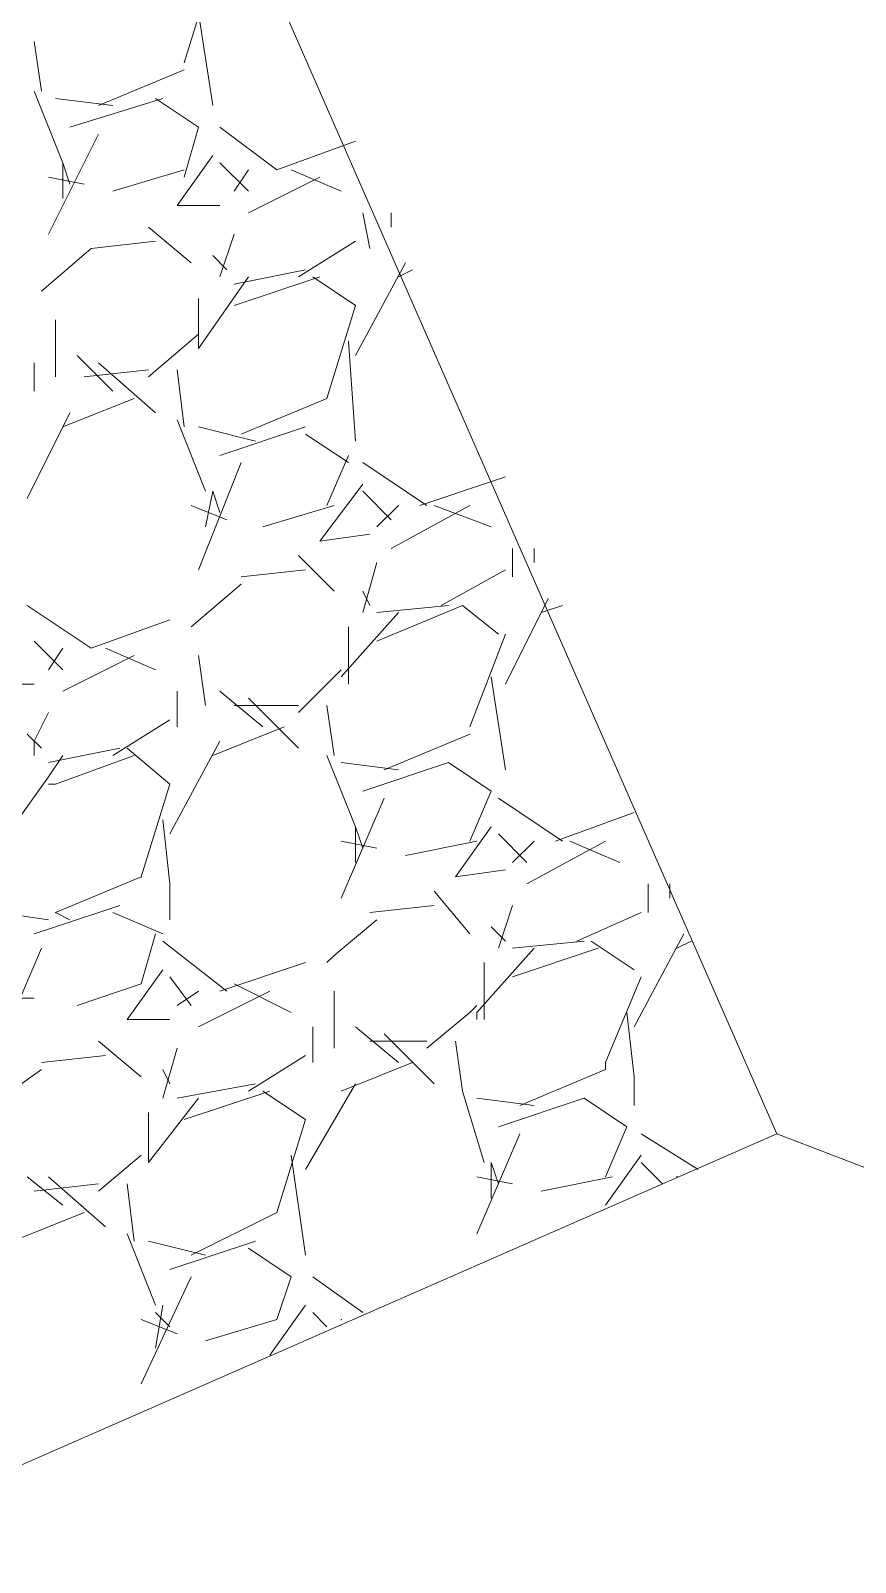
# Model space of a CAD drawing. Header units: metres. Extents: x 535356 to 535753, y 1836468 to 1836744.
# Drawn here: x 535502.045 to 535503.2, y 1836624.91 to 1836627.055 of the extents above; entities that cross this region are included whole.
import ezdxf

# ---------------------------------------------------------------- set-up
doc = ezdxf.new("R2010")
doc.units = ezdxf.units.M
doc.header["$MEASUREMENT"] = 0
doc.layers.add('Level 42', color=1, linetype='Continuous', lineweight=0)

msp = doc.modelspace()

# ---------------------------------------------------------------- linework, layer by layer
at = {"layer": 'Level 42', "color": 7, "linetype": 'Continuous', "lineweight": 0}
for p, q in [((535503.09, 1836625.51), (535500.52, 1836631.37)), ((535503.09, 1836625.51), (535500.52, 1836631.37)), ((535502.3, 1836627.14), (535502.26, 1836627.01)), ((535502.3, 1836627.14), (535502.26, 1836627.01)), ((535502.28, 1836627.08), (535502.3, 1836626.95)), ((535502.28, 1836627.08), (535502.3, 1836626.95)), ((535502.06, 1836626.97), (535502.05, 1836627.04)), ((535502.06, 1836626.97), (535502.05, 1836627.04)), ((535502.26, 1836627), (535502.14, 1836626.95)), ((535502.26, 1836627), (535502.14, 1836626.95)), ((535502.09, 1836626.87), (535502.05, 1836626.97)), ((535502.09, 1836626.87), (535502.05, 1836626.97)), ((535502.16, 1836626.95), (535502.08, 1836626.96)), ((535502.16, 1836626.95), (535502.08, 1836626.96)), ((535502.23, 1836626.96), (535502.1, 1836626.92)), ((535502.23, 1836626.96), (535502.1, 1836626.92)), ((535502.28, 1836626.92), (535502.22, 1836626.96)), ((535502.28, 1836626.92), (535502.22, 1836626.96)), ((535502.07, 1836626.77), (535502.14, 1836626.91)), ((535502.07, 1836626.77), (535502.14, 1836626.91)), ((535502.26, 1836626.85), (535502.28, 1836626.92)), ((535502.26, 1836626.85), (535502.28, 1836626.92)), ((535502.31, 1836626.92), (535502.39, 1836626.86)), ((535502.31, 1836626.92), (535502.39, 1836626.86)), ((535502.39, 1836626.86), (535502.5, 1836626.9)), ((535502.39, 1836626.86), (535502.5, 1836626.9)), ((535502.09, 1836626.87), (535502.09, 1836626.82)), ((535502.09, 1836626.87), (535502.1, 1836626.84)), ((535502.09, 1836626.87), (535502.09, 1836626.82)), ((535502.09, 1836626.87), (535502.1, 1836626.84)), ((535502.3, 1836626.88), (535502.25, 1836626.81)), ((535502.3, 1836626.88), (535502.25, 1836626.81)), ((535502.35, 1836626.83), (535502.31, 1836626.87)), ((535502.35, 1836626.83), (535502.31, 1836626.87)), ((535502.07, 1836626.85), (535502.12, 1836626.84)), ((535502.07, 1836626.85), (535502.12, 1836626.84)), ((535502.16, 1836626.83), (535502.26, 1836626.86)), ((535502.16, 1836626.83), (535502.26, 1836626.86)), ((535502.33, 1836626.83), (535502.35, 1836626.86)), ((535502.33, 1836626.83), (535502.35, 1836626.86)), ((535502.35, 1836626.8), (535502.45, 1836626.85)), ((535502.35, 1836626.8), (535502.45, 1836626.85)), ((535502.41, 1836626.86), (535502.48, 1836626.83)), ((535502.41, 1836626.86), (535502.48, 1836626.83)), ((535502.25, 1836626.81), (535502.31, 1836626.81)), ((535502.25, 1836626.81), (535502.31, 1836626.81)), ((535502.51, 1836626.8), (535502.52, 1836626.75)), ((535502.51, 1836626.8), (535502.52, 1836626.75)), ((535502.55, 1836626.8), (535502.55, 1836626.78)), ((535502.55, 1836626.8), (535502.55, 1836626.78)), ((535502.27, 1836626.73), (535502.21, 1836626.78)), ((535502.27, 1836626.73), (535502.21, 1836626.78)), ((535502.22, 1836626.76), (535502.13, 1836626.75)), ((535502.22, 1836626.76), (535502.13, 1836626.75)), ((535502.31, 1836626.71), (535502.33, 1836626.77)), ((535502.31, 1836626.71), (535502.33, 1836626.77)), ((535502.42, 1836626.71), (535502.5, 1836626.76)), ((535502.42, 1836626.71), (535502.5, 1836626.76)), ((535502.13, 1836626.75), (535502.06, 1836626.69)), ((535502.13, 1836626.75), (535502.06, 1836626.69)), ((535502.3, 1836626.74), (535502.32, 1836626.72)), ((535502.3, 1836626.74), (535502.32, 1836626.72)), ((535502.33, 1836626.7), (535502.43, 1836626.72)), ((535502.33, 1836626.7), (535502.43, 1836626.72)), ((535502.57, 1836626.73), (535502.5, 1836626.6)), ((535502.57, 1836626.73), (535502.5, 1836626.6)), ((535502.58, 1836626.72), (535502.56, 1836626.71)), ((535502.58, 1836626.72), (535502.56, 1836626.71)), ((535502.28, 1836626.61), (535502.35, 1836626.71)), ((535502.28, 1836626.61), (535502.35, 1836626.71)), ((535502.33, 1836626.67), (535502.45, 1836626.71)), ((535502.33, 1836626.67), (535502.45, 1836626.71)), ((535502.33, 1836626.67), (535502.45, 1836626.71)), ((535502.33, 1836626.67), (535502.45, 1836626.71)), ((535502.44, 1836626.71), (535502.5, 1836626.67)), ((535502.44, 1836626.71), (535502.5, 1836626.67)), ((535502.28, 1836626.68), (535502.28, 1836626.61)), ((535502.28, 1836626.68), (535502.28, 1836626.61)), ((535502.08, 1836626.65), (535502.08, 1836626.57)), ((535502.08, 1836626.65), (535502.08, 1836626.57)), ((535502.5, 1836626.67), (535502.46, 1836626.54)), ((535502.5, 1836626.67), (535502.46, 1836626.54)), ((535502.28, 1836626.63), (535502.21, 1836626.57)), ((535502.28, 1836626.63), (535502.21, 1836626.57)), ((535502.49, 1836626.62), (535502.5, 1836626.48)), ((535502.49, 1836626.62), (535502.5, 1836626.48)), ((535502.05, 1836626.59), (535502.05, 1836626.55)), ((535502.05, 1836626.59), (535502.05, 1836626.55)), ((535502.16, 1836626.55), (535502.11, 1836626.6)), ((535502.16, 1836626.55), (535502.11, 1836626.6)), ((535502.22, 1836626.52), (535502.14, 1836626.59)), ((535502.22, 1836626.52), (535502.14, 1836626.59)), ((535502.21, 1836626.58), (535502.12, 1836626.57)), ((535502.21, 1836626.58), (535502.12, 1836626.57)), ((535502.26, 1836626.5), (535502.25, 1836626.58)), ((535502.26, 1836626.5), (535502.25, 1836626.58)), ((535502.19, 1836626.54), (535502.09, 1836626.5)), ((535502.19, 1836626.54), (535502.09, 1836626.5)), ((535502.46, 1836626.54), (535502.34, 1836626.49)), ((535502.46, 1836626.54), (535502.34, 1836626.49)), ((535502.1, 1836626.52), (535502.04, 1836626.4)), ((535502.1, 1836626.52), (535502.04, 1836626.4)), ((535502.29, 1836626.41), (535502.25, 1836626.51)), ((535502.29, 1836626.41), (535502.25, 1836626.51)), ((535502.36, 1836626.48), (535502.28, 1836626.5)), ((535502.36, 1836626.48), (535502.28, 1836626.5)), ((535502.43, 1836626.5), (535502.31, 1836626.46)), ((535502.43, 1836626.5), (535502.31, 1836626.46)), ((535502.49, 1836626.45), (535502.43, 1836626.49)), ((535502.49, 1836626.45), (535502.43, 1836626.49)), ((535502.46, 1836626.39), (535502.49, 1836626.46)), ((535502.46, 1836626.39), (535502.49, 1836626.46)), ((535502.28, 1836626.3), (535502.34, 1836626.45)), ((535502.28, 1836626.3), (535502.34, 1836626.45)), ((535502.51, 1836626.45), (535502.6, 1836626.39)), ((535502.51, 1836626.45), (535502.6, 1836626.39)), ((535502.51, 1836626.42), (535502.45, 1836626.34)), ((535502.51, 1836626.42), (535502.45, 1836626.34)), ((535502.59, 1836626.39), (535502.71, 1836626.43)), ((535502.59, 1836626.39), (535502.71, 1836626.43)), ((535502.3, 1836626.41), (535502.29, 1836626.36)), ((535502.3, 1836626.41), (535502.29, 1836626.36)), ((535502.3, 1836626.41), (535502.31, 1836626.38)), ((535502.3, 1836626.41), (535502.31, 1836626.38)), ((535502.55, 1836626.37), (535502.51, 1836626.41)), ((535502.55, 1836626.37), (535502.51, 1836626.41)), ((535502.27, 1836626.39), (535502.32, 1836626.37)), ((535502.27, 1836626.39), (535502.32, 1836626.37)), ((535502.37, 1836626.36), (535502.47, 1836626.39)), ((535502.37, 1836626.36), (535502.47, 1836626.39)), ((535502.53, 1836626.36), (535502.56, 1836626.39)), ((535502.53, 1836626.36), (535502.56, 1836626.39)), ((535502.55, 1836626.33), (535502.66, 1836626.39)), ((535502.55, 1836626.33), (535502.66, 1836626.39)), ((535502.61, 1836626.39), (535502.69, 1836626.36)), ((535502.61, 1836626.39), (535502.69, 1836626.36)), ((535502.45, 1836626.34), (535502.52, 1836626.35)), ((535502.45, 1836626.34), (535502.52, 1836626.35)), ((535502.72, 1836626.33), (535502.72, 1836626.29)), ((535502.72, 1836626.33), (535502.72, 1836626.29)), ((535502.75, 1836626.33), (535502.75, 1836626.31)), ((535502.75, 1836626.33), (535502.75, 1836626.31)), ((535502.47, 1836626.27), (535502.42, 1836626.32)), ((535502.47, 1836626.27), (535502.42, 1836626.32)), ((535502.51, 1836626.24), (535502.53, 1836626.31)), ((535502.51, 1836626.24), (535502.53, 1836626.31)), ((535502.43, 1836626.3), (535502.34, 1836626.29)), ((535502.43, 1836626.3), (535502.34, 1836626.29)), ((535502.62, 1836626.25), (535502.71, 1836626.3)), ((535502.62, 1836626.25), (535502.71, 1836626.3)), ((535502.34, 1836626.28), (535502.27, 1836626.22)), ((535502.34, 1836626.28), (535502.27, 1836626.22)), ((535502.51, 1836626.27), (535502.52, 1836626.25)), ((535502.51, 1836626.27), (535502.52, 1836626.25)), ((535502.04, 1836626.25), (535502.13, 1836626.19)), ((535502.04, 1836626.25), (535502.13, 1836626.19)), ((535502.53, 1836626.24), (535502.63, 1836626.25)), ((535502.53, 1836626.2), (535502.65, 1836626.25)), ((535502.53, 1836626.2), (535502.65, 1836626.25)), ((535502.53, 1836626.24), (535502.63, 1836626.25)), ((535502.53, 1836626.2), (535502.65, 1836626.25)), ((535502.53, 1836626.2), (535502.65, 1836626.25)), ((535502.65, 1836626.25), (535502.7, 1836626.21)), ((535502.65, 1836626.25), (535502.7, 1836626.21)), ((535502.77, 1836626.26), (535502.71, 1836626.14)), ((535502.77, 1836626.26), (535502.71, 1836626.14)), ((535502.79, 1836626.25), (535502.76, 1836626.24)), ((535502.79, 1836626.25), (535502.76, 1836626.24)), ((535502.13, 1836626.19), (535502.24, 1836626.23)), ((535502.13, 1836626.19), (535502.24, 1836626.23)), ((535502.48, 1836626.15), (535502.56, 1836626.24)), ((535502.48, 1836626.15), (535502.56, 1836626.24)), ((535502.09, 1836626.16), (535502.05, 1836626.2)), ((535502.09, 1836626.16), (535502.05, 1836626.2)), ((535502.49, 1836626.22), (535502.49, 1836626.14)), ((535502.49, 1836626.22), (535502.49, 1836626.14)), ((535502.71, 1836626.21), (535502.66, 1836626.08)), ((535502.71, 1836626.21), (535502.66, 1836626.08)), ((535502.07, 1836626.16), (535502.09, 1836626.19)), ((535502.07, 1836626.16), (535502.09, 1836626.19)), ((535502.09, 1836626.13), (535502.19, 1836626.18)), ((535502.09, 1836626.13), (535502.19, 1836626.18)), ((535502.15, 1836626.19), (535502.22, 1836626.16)), ((535502.15, 1836626.19), (535502.22, 1836626.16)), ((535502.28, 1836626.18), (535502.29, 1836626.11)), ((535502.28, 1836626.18), (535502.29, 1836626.11)), ((535502.48, 1836626.16), (535502.42, 1836626.1)), ((535502.48, 1836626.16), (535502.42, 1836626.1)), ((535502.02, 1836626.14), (535502.05, 1836626.14)), ((535502.02, 1836626.14), (535502.05, 1836626.14)), ((535502.69, 1836626.15), (535502.71, 1836626.02)), ((535502.69, 1836626.15), (535502.71, 1836626.02)), ((535502.25, 1836626.13), (535502.25, 1836626.08)), ((535502.25, 1836626.13), (535502.25, 1836626.08)), ((535502.37, 1836626.08), (535502.31, 1836626.13)), ((535502.37, 1836626.08), (535502.31, 1836626.13)), ((535502.42, 1836626.05), (535502.35, 1836626.12)), ((535502.42, 1836626.05), (535502.35, 1836626.12)), ((535502.05, 1836626.06), (535502.07, 1836626.1)), ((535502.05, 1836626.06), (535502.07, 1836626.1)), ((535502.42, 1836626.11), (535502.33, 1836626.11)), ((535502.42, 1836626.11), (535502.33, 1836626.11)), ((535502.47, 1836626.04), (535502.46, 1836626.11)), ((535502.47, 1836626.04), (535502.46, 1836626.11)), ((535502.16, 1836626.04), (535502.24, 1836626.09)), ((535502.16, 1836626.04), (535502.24, 1836626.09)), ((535502.4, 1836626.08), (535502.3, 1836626.04)), ((535502.4, 1836626.08), (535502.3, 1836626.04)), ((535502.04, 1836626.07), (535502.06, 1836626.05)), ((535502.04, 1836626.07), (535502.06, 1836626.05)), ((535502.05, 1836626.04), (535502.05, 1836626.06)), ((535502.05, 1836626.04), (535502.05, 1836626.06)), ((535502.07, 1836626.03), (535502.17, 1836626.05)), ((535502.07, 1836626.03), (535502.17, 1836626.05)), ((535502.18, 1836626.05), (535502.24, 1836626)), ((535502.18, 1836626.05), (535502.24, 1836626)), ((535502.31, 1836626.06), (535502.24, 1836625.93)), ((535502.31, 1836626.06), (535502.24, 1836625.93)), ((535502.66, 1836626.07), (535502.54, 1836626.02)), ((535502.66, 1836626.07), (535502.54, 1836626.02)), ((535502.07, 1836626.01), (535502.09, 1836626.04)), ((535502.07, 1836626.01), (535502.09, 1836626.04)), ((535502.08, 1836626), (535502.19, 1836626.04)), ((535502.08, 1836626), (535502.19, 1836626.04)), ((535502.08, 1836626), (535502.19, 1836626.04)), ((535502.08, 1836626), (535502.19, 1836626.04)), ((535502.5, 1836625.94), (535502.46, 1836626.04)), ((535502.5, 1836625.94), (535502.46, 1836626.04)), ((535502.56, 1836626.02), (535502.48, 1836626.03)), ((535502.56, 1836626.02), (535502.48, 1836626.03)), ((535502.63, 1836626.03), (535502.51, 1836625.99)), ((535502.63, 1836626.03), (535502.51, 1836625.99)), ((535502.69, 1836625.99), (535502.63, 1836626.03)), ((535502.69, 1836625.99), (535502.63, 1836626.03)), ((535502.02, 1836625.94), (535502.07, 1836626.01)), ((535502.02, 1836625.94), (535502.07, 1836626.01)), ((535502.07, 1836626), (535502.08, 1836626)), ((535502.07, 1836626), (535502.08, 1836626)), ((535502.07, 1836626), (535502.08, 1836626)), ((535502.07, 1836626), (535502.08, 1836626)), ((535502.24, 1836626), (535502.2, 1836625.87)), ((535502.24, 1836626), (535502.2, 1836625.87)), ((535502.66, 1836625.92), (535502.69, 1836625.99)), ((535502.66, 1836625.92), (535502.69, 1836625.99)), ((535502.48, 1836625.84), (535502.54, 1836625.98)), ((535502.48, 1836625.84), (535502.54, 1836625.98)), ((535502.7, 1836625.98), (535502.79, 1836625.92)), ((535502.7, 1836625.98), (535502.79, 1836625.92)), ((535502.23, 1836625.95), (535502.24, 1836625.86)), ((535502.23, 1836625.95), (535502.24, 1836625.86)), ((535502.78, 1836625.92), (535502.89, 1836625.96)), ((535502.78, 1836625.92), (535502.89, 1836625.96)), ((535502.48, 1836625.92), (535502.53, 1836625.91)), ((535502.48, 1836625.92), (535502.53, 1836625.91)), ((535502.5, 1836625.94), (535502.5, 1836625.89)), ((535502.5, 1836625.94), (535502.51, 1836625.91)), ((535502.5, 1836625.94), (535502.5, 1836625.89)), ((535502.5, 1836625.94), (535502.51, 1836625.91)), ((535502.57, 1836625.9), (535502.67, 1836625.92)), ((535502.57, 1836625.9), (535502.67, 1836625.92)), ((535502.69, 1836625.94), (535502.64, 1836625.87)), ((535502.69, 1836625.94), (535502.64, 1836625.87)), ((535502.74, 1836625.89), (535502.7, 1836625.93)), ((535502.74, 1836625.89), (535502.7, 1836625.93)), ((535502.72, 1836625.89), (535502.75, 1836625.92)), ((535502.72, 1836625.89), (535502.75, 1836625.92)), ((535502.74, 1836625.86), (535502.85, 1836625.92)), ((535502.74, 1836625.86), (535502.85, 1836625.92)), ((535502.8, 1836625.92), (535502.87, 1836625.89)), ((535502.8, 1836625.92), (535502.87, 1836625.89)), ((535502.64, 1836625.87), (535502.71, 1836625.88)), ((535502.64, 1836625.87), (535502.71, 1836625.88)), ((535502.2, 1836625.87), (535502.08, 1836625.82)), ((535502.2, 1836625.87), (535502.08, 1836625.82)), ((535502.24, 1836625.86), (535502.24, 1836625.81)), ((535502.24, 1836625.86), (535502.24, 1836625.81)), ((535502.91, 1836625.86), (535502.91, 1836625.82)), ((535502.91, 1836625.86), (535502.91, 1836625.82)), ((535502.94, 1836625.86), (535502.94, 1836625.84)), ((535502.94, 1836625.86), (535502.94, 1836625.84)), ((535502.66, 1836625.79), (535502.61, 1836625.85)), ((535502.66, 1836625.79), (535502.61, 1836625.85)), ((535502.07, 1836625.81), (535502, 1836625.82)), ((535502.07, 1836625.81), (535502, 1836625.82)), ((535502.17, 1836625.83), (535502.08, 1836625.8)), ((535502.17, 1836625.83), (535502.08, 1836625.8)), ((535502.1, 1836625.81), (535502.08, 1836625.82)), ((535502.1, 1836625.81), (535502.08, 1836625.82)), ((535502.23, 1836625.79), (535502.16, 1836625.82)), ((535502.23, 1836625.79), (535502.16, 1836625.82)), ((535502.61, 1836625.83), (535502.52, 1836625.82)), ((535502.61, 1836625.83), (535502.52, 1836625.82)), ((535502.7, 1836625.77), (535502.72, 1836625.83)), ((535502.7, 1836625.77), (535502.72, 1836625.83)), ((535502.81, 1836625.78), (535502.9, 1836625.82)), ((535502.81, 1836625.78), (535502.9, 1836625.82)), ((535502.08, 1836625.8), (535502.05, 1836625.79)), ((535502.08, 1836625.8), (535502.05, 1836625.79)), ((535502.53, 1836625.81), (535502.47, 1836625.76)), ((535502.53, 1836625.81), (535502.47, 1836625.76)), ((535502.69, 1836625.8), (535502.71, 1836625.78)), ((535502.69, 1836625.8), (535502.71, 1836625.78)), ((535502, 1836625.63), (535502.06, 1836625.77)), ((535502, 1836625.63), (535502.06, 1836625.77)), ((535502.2, 1836625.72), (535502.22, 1836625.79)), ((535502.2, 1836625.72), (535502.22, 1836625.79)), ((535502.23, 1836625.78), (535502.32, 1836625.71)), ((535502.23, 1836625.78), (535502.32, 1836625.71)), ((535502.67, 1836625.68), (535502.75, 1836625.77)), ((535502.67, 1836625.68), (535502.75, 1836625.77)), ((535502.72, 1836625.77), (535502.82, 1836625.78)), ((535502.72, 1836625.77), (535502.82, 1836625.78)), ((535502.72, 1836625.73), (535502.84, 1836625.77)), ((535502.72, 1836625.73), (535502.84, 1836625.77)), ((535502.72, 1836625.73), (535502.84, 1836625.77)), ((535502.72, 1836625.73), (535502.84, 1836625.77)), ((535502.83, 1836625.78), (535502.89, 1836625.74)), ((535502.83, 1836625.78), (535502.89, 1836625.74)), ((535502.96, 1836625.79), (535502.89, 1836625.66)), ((535502.96, 1836625.79), (535502.89, 1836625.66)), ((535502.97, 1836625.78), (535502.95, 1836625.77)), ((535502.97, 1836625.78), (535502.95, 1836625.77)), ((535502.31, 1836625.71), (535502.43, 1836625.75)), ((535502.31, 1836625.71), (535502.43, 1836625.75)), ((535502.47, 1836625.76), (535502.46, 1836625.75)), ((535502.47, 1836625.76), (535502.46, 1836625.75)), ((535502.68, 1836625.75), (535502.68, 1836625.68)), ((535502.68, 1836625.75), (535502.68, 1836625.68)), ((535502.23, 1836625.74), (535502.18, 1836625.67)), ((535502.23, 1836625.74), (535502.18, 1836625.67)), ((535502.27, 1836625.69), (535502.24, 1836625.73)), ((535502.27, 1836625.69), (535502.24, 1836625.73)), ((535502.9, 1836625.73), (535502.85, 1836625.61)), ((535502.9, 1836625.73), (535502.85, 1836625.61)), ((535502.11, 1836625.69), (535502.2, 1836625.72)), ((535502.11, 1836625.69), (535502.2, 1836625.72)), ((535502.25, 1836625.69), (535502.28, 1836625.71)), ((535502.25, 1836625.69), (535502.28, 1836625.71)), ((535502.28, 1836625.66), (535502.38, 1836625.71)), ((535502.28, 1836625.66), (535502.38, 1836625.71)), ((535502.33, 1836625.72), (535502.41, 1836625.68)), ((535502.33, 1836625.72), (535502.41, 1836625.68)), ((535502.47, 1836625.71), (535502.47, 1836625.63)), ((535502.47, 1836625.71), (535502.47, 1836625.63)), ((535502.03, 1836625.7), (535502.05, 1836625.7)), ((535502.03, 1836625.7), (535502.05, 1836625.7)), ((535502.67, 1836625.69), (535502.66, 1836625.68)), ((535502.67, 1836625.69), (535502.66, 1836625.68)), ((535502.18, 1836625.67), (535502.24, 1836625.67)), ((535502.18, 1836625.67), (535502.24, 1836625.67)), ((535502.66, 1836625.68), (535502.6, 1836625.63)), ((535502.66, 1836625.68), (535502.6, 1836625.63)), ((535502.67, 1836625.67), (535502.67, 1836625.68)), ((535502.67, 1836625.67), (535502.67, 1836625.68)), ((535502.68, 1836625.68), (535502.68, 1836625.67)), ((535502.68, 1836625.68), (535502.68, 1836625.67)), ((535502.88, 1836625.68), (535502.89, 1836625.59)), ((535502.88, 1836625.68), (535502.89, 1836625.59)), ((535502.44, 1836625.66), (535502.44, 1836625.61)), ((535502.44, 1836625.66), (535502.44, 1836625.61)), ((535502.56, 1836625.61), (535502.5, 1836625.66)), ((535502.56, 1836625.61), (535502.5, 1836625.66)), ((535502.61, 1836625.58), (535502.54, 1836625.65)), ((535502.61, 1836625.58), (535502.54, 1836625.65)), ((535502.15, 1836625.62), (535502.06, 1836625.61)), ((535502.15, 1836625.62), (535502.06, 1836625.61)), ((535502.2, 1836625.59), (535502.14, 1836625.64)), ((535502.2, 1836625.59), (535502.14, 1836625.64)), ((535502.23, 1836625.56), (535502.25, 1836625.63)), ((535502.23, 1836625.56), (535502.25, 1836625.63)), ((535502.35, 1836625.57), (535502.43, 1836625.62)), ((535502.35, 1836625.57), (535502.43, 1836625.62)), ((535502.6, 1836625.64), (535502.52, 1836625.64)), ((535502.6, 1836625.64), (535502.52, 1836625.64)), ((535502.65, 1836625.57), (535502.64, 1836625.64)), ((535502.65, 1836625.57), (535502.64, 1836625.64)), ((535502.06, 1836625.6), (535501.99, 1836625.55)), ((535502.06, 1836625.6), (535501.99, 1836625.55)), ((535502.23, 1836625.6), (535502.24, 1836625.58)), ((535502.23, 1836625.6), (535502.24, 1836625.58)), ((535502.58, 1836625.61), (535502.48, 1836625.57)), ((535502.58, 1836625.61), (535502.48, 1836625.57)), ((535502.85, 1836625.6), (535502.73, 1836625.55)), ((535502.85, 1836625.6), (535502.73, 1836625.55)), ((535502.85, 1836625.61), (535502.85, 1836625.6)), ((535502.85, 1836625.61), (535502.85, 1836625.6)), ((535502.25, 1836625.56), (535502.36, 1836625.58)), ((535502.25, 1836625.56), (535502.36, 1836625.58)), ((535502.5, 1836625.58), (535502.43, 1836625.46)), ((535502.5, 1836625.58), (535502.43, 1836625.46)), ((535502.89, 1836625.59), (535502.89, 1836625.55)), ((535502.89, 1836625.59), (535502.89, 1836625.55)), ((535502.21, 1836625.47), (535502.28, 1836625.56)), ((535502.21, 1836625.47), (535502.28, 1836625.56)), ((535502.26, 1836625.53), (535502.38, 1836625.57)), ((535502.26, 1836625.53), (535502.38, 1836625.57)), ((535502.26, 1836625.53), (535502.38, 1836625.57)), ((535502.26, 1836625.53), (535502.38, 1836625.57)), ((535502.37, 1836625.57), (535502.43, 1836625.53)), ((535502.37, 1836625.57), (535502.43, 1836625.53)), ((535502.68, 1836625.47), (535502.65, 1836625.57)), ((535502.68, 1836625.47), (535502.65, 1836625.57)), ((535502.75, 1836625.55), (535502.67, 1836625.56)), ((535502.75, 1836625.55), (535502.67, 1836625.56)), ((535502.82, 1836625.56), (535502.7, 1836625.52)), ((535502.82, 1836625.56), (535502.7, 1836625.52)), ((535502.88, 1836625.52), (535502.82, 1836625.56)), ((535502.88, 1836625.52), (535502.82, 1836625.56)), ((535502.21, 1836625.54), (535502.21, 1836625.47)), ((535502.21, 1836625.54), (535502.21, 1836625.47)), ((535502.43, 1836625.53), (535502.39, 1836625.4)), ((535502.43, 1836625.53), (535502.39, 1836625.4)), ((535502.85, 1836625.45), (535502.88, 1836625.52)), ((535502.85, 1836625.45), (535502.88, 1836625.52)), ((535501.72, 1836624.91), (535503.09, 1836625.51)), ((535501.72, 1836624.91), (535503.09, 1836625.51)), ((535502.67, 1836625.37), (535502.73, 1836625.51)), ((535502.67, 1836625.37), (535502.73, 1836625.51)), ((535502.9, 1836625.51), (535502.98, 1836625.46)), ((535502.9, 1836625.51), (535502.98, 1836625.46)), ((535503.09, 1836625.51), (535504.08, 1836625.13)), ((535503.09, 1836625.51), (535504.08, 1836625.13)), ((535502.2, 1836625.48), (535502.14, 1836625.43)), ((535502.2, 1836625.48), (535502.14, 1836625.43)), ((535502.41, 1836625.48), (535502.43, 1836625.34)), ((535502.41, 1836625.48), (535502.43, 1836625.34)), ((535502.69, 1836625.47), (535502.69, 1836625.42)), ((535502.69, 1836625.47), (535502.7, 1836625.44)), ((535502.69, 1836625.47), (535502.69, 1836625.42)), ((535502.69, 1836625.47), (535502.7, 1836625.44)), ((535502.9, 1836625.48), (535502.85, 1836625.41)), ((535502.9, 1836625.48), (535502.85, 1836625.41)), ((535502.93, 1836625.44), (535502.9, 1836625.47)), ((535502.93, 1836625.44), (535502.9, 1836625.47)), ((535502.09, 1836625.41), (535502.04, 1836625.45)), ((535502.09, 1836625.41), (535502.04, 1836625.45)), ((535502.15, 1836625.38), (535502.07, 1836625.45)), ((535502.15, 1836625.38), (535502.07, 1836625.45)), ((535502.67, 1836625.45), (535502.72, 1836625.44)), ((535502.67, 1836625.45), (535502.72, 1836625.44)), ((535502.76, 1836625.43), (535502.86, 1836625.45)), ((535502.76, 1836625.43), (535502.86, 1836625.45)), ((535502.14, 1836625.44), (535502.05, 1836625.43)), ((535502.14, 1836625.44), (535502.05, 1836625.43)), ((535502.19, 1836625.36), (535502.18, 1836625.44)), ((535502.19, 1836625.36), (535502.18, 1836625.44)), ((535502.12, 1836625.4), (535502.02, 1836625.36)), ((535502.12, 1836625.4), (535502.02, 1836625.36)), ((535502.39, 1836625.4), (535502.27, 1836625.34)), ((535502.39, 1836625.4), (535502.27, 1836625.34)), ((535502.22, 1836625.27), (535502.18, 1836625.37)), ((535502.22, 1836625.27), (535502.18, 1836625.37)), ((535502.29, 1836625.34), (535502.21, 1836625.36)), ((535502.29, 1836625.34), (535502.21, 1836625.36)), ((535502.36, 1836625.36), (535502.24, 1836625.32)), ((535502.36, 1836625.36), (535502.24, 1836625.32)), ((535502.41, 1836625.31), (535502.35, 1836625.35)), ((535502.41, 1836625.31), (535502.35, 1836625.35)), ((535502.2, 1836625.16), (535502.27, 1836625.31)), ((535502.2, 1836625.16), (535502.27, 1836625.31)), ((535502.39, 1836625.25), (535502.41, 1836625.31)), ((535502.39, 1836625.25), (535502.41, 1836625.31)), ((535502.44, 1836625.31), (535502.51, 1836625.26)), ((535502.44, 1836625.31), (535502.51, 1836625.26)), ((535502.23, 1836625.27), (535502.22, 1836625.21)), ((535502.23, 1836625.27), (535502.22, 1836625.21)), ((535502.22, 1836625.26), (535502.24, 1836625.24)), ((535502.22, 1836625.26), (535502.24, 1836625.24)), ((535502.43, 1836625.27), (535502.38, 1836625.2)), ((535502.43, 1836625.27), (535502.38, 1836625.2)), ((535502.46, 1836625.24), (535502.44, 1836625.26)), ((535502.46, 1836625.24), (535502.44, 1836625.26)), ((535502.2, 1836625.25), (535502.25, 1836625.23)), ((535502.2, 1836625.25), (535502.25, 1836625.23)), ((535502.29, 1836625.22), (535502.39, 1836625.25)), ((535502.29, 1836625.22), (535502.39, 1836625.25))]:
    msp.add_line(p, q, dxfattribs=at)
for p in [(535502.2, 1836625.87), (535502.2, 1836625.87), (535502.08, 1836625.82), (535502.08, 1836625.82), (535502.95, 1836625.45), (535502.95, 1836625.45), (535502.48, 1836625.25), (535502.48, 1836625.25)]:
    msp.add_point(p, dxfattribs=at)

doc.saveas('drawing.dxf')
